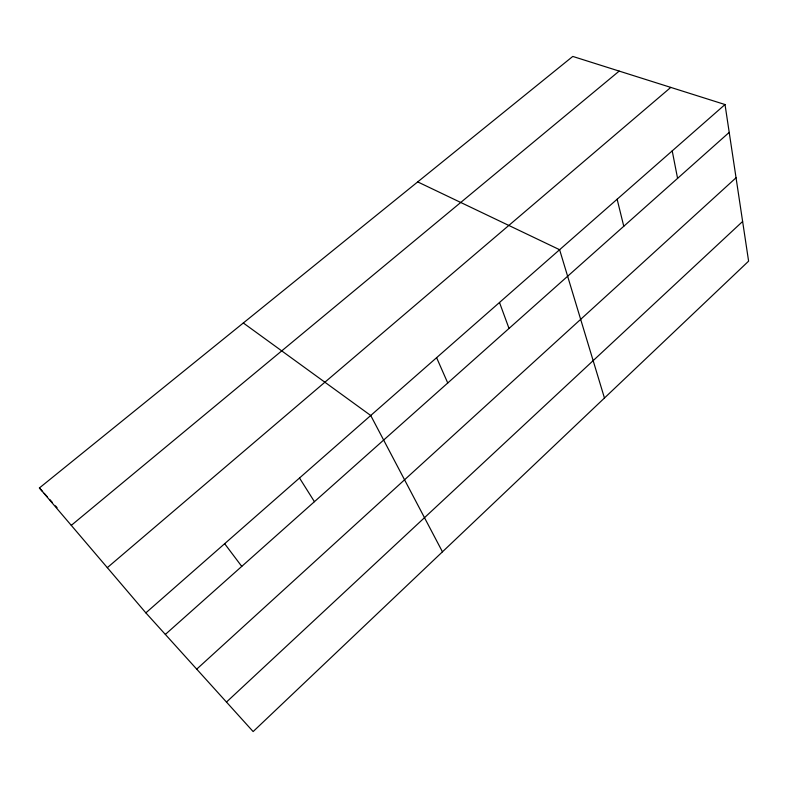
<?xml version="1.0" encoding="UTF-8"?>
<svg xmlns="http://www.w3.org/2000/svg" width="788" height="788" viewBox="0 0 788 788"><rect width="100%" height="100%" fill="white"/><g stroke="black" fill="none" stroke-linecap="round" stroke-linejoin="round"><path stroke-width="1.18" d="M226.471 702.069L742.621 221.467M196.724 669.15L736.041 177.783M165.342 634.429L729.205 132.394M145.859 612.867L725.019 104.538L572.778 56.431L39.4 487.969L145.859 612.867L253.135 731.569L748.6 261.163L725.019 104.538M107.316 567.655L670.785 87.399M71.284 525.369L619.181 71.097M417.699 181.9L559.608 249.717L604.455 398.019M243.315 322.991L370.724 415.493L442.452 551.827M39.4 487.969L42.611 491.545M44.217 493.337L47.428 496.923M49.841 499.602L52.244 502.291M55.455 505.866L57.061 507.659M224.649 543.7L241.758 566.405M299.509 478.001L314.432 501.69M436.601 357.683L447.751 382.998M499.494 302.474L509.018 328.448M617.132 199.226L623.771 226.274M672.213 150.882L677.582 178.364"/></g></svg>
